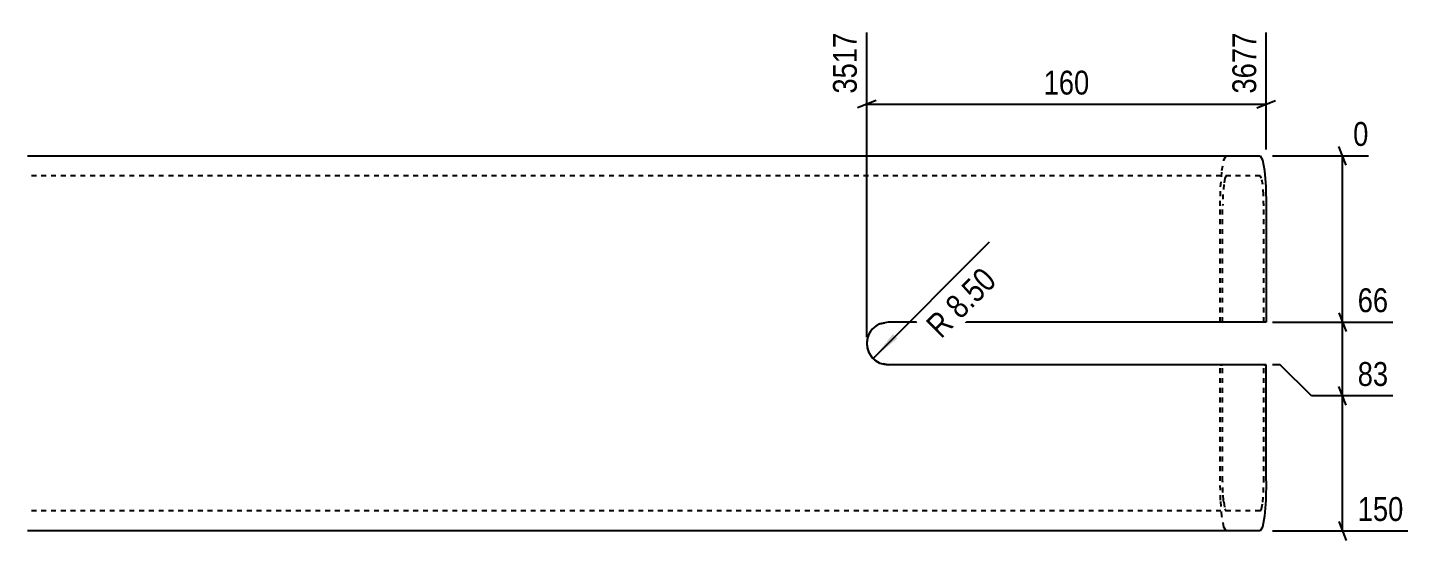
# Model space of a CAD drawing. Header units: millimetres. Extents: x 8 to 13300, y 5 to 267.
# Drawn here: x 3189 to 3741, y 8 to 213 of the extents above; entities that cross this region are included whole.
import ezdxf

# ---------------------------------------------------------------- set-up
doc = ezdxf.new("R2010")
doc.units = ezdxf.units.MM
doc.linetypes.add('DXK_LINE_DOT2', pattern=[3.9198, 1.9599, -1.9599])
doc.layers.add('MÅLSÆTNING', color=7, linetype='Continuous')
doc.layers.add('STÅL', color=7, linetype='Continuous')
doc.styles.add('Arial Narrow', font='ARIALN.TTF', dxfattribs={"height": 0.2})

msp = doc.modelspace()

# ---------------------------------------------------------------- hatches: boundary and pattern name
at = {"layer": 'MÅLSÆTNING', "linetype": 'Continuous'}
msp.add_hatch(color=7, dxfattribs=at).paths.add_polyline_path([(3536.71, 88.19), (3526.99, 80.24), (3534.94, 89.96)])

# ---------------------------------------------------------------- linework, layer by layer
at = {"layer": 'MÅLSÆTNING', "color": 7, "linetype": 'Continuous'}
for p, q in [((3524.5, 88.75), (3524.5, 210.53)), ((3684.42, 163.75), (3684.42, 210.53)), ((3528.25, 183.41), (3520.75, 180.41)), ((3680.67, 180.41), (3688.17, 183.41)), ((3524.5, 181.91), (3684.42, 181.91)), ((3686.92, 161.25), (3725.34, 161.25)), ((3716.5, 157.5), (3713.5, 165)), ((3715, 94.75), (3715, 161.25)), ((3526.99, 80.24), (3573.65, 126.9)), ((3686.92, 94.75), (3735.08, 94.75)), ((3686.92, 94.75), (3735.08, 94.75)), ((3713.5, 98.5), (3716.5, 91)), ((3713.5, 98.5), (3716.5, 91)), ((3715, 65.25), (3715, 94.75)), ((3690, 77.75), (3686.92, 77.75)), ((3690, 77.75), (3686.92, 77.75)), ((3702.5, 65.25), (3690, 77.75)), ((3702.5, 65.25), (3690, 77.75)), ((3716.5, 61.5), (3713.5, 69)), ((3735.08, 65.25), (3702.5, 65.25)), ((3715, 11.25), (3715, 65.25)), ((3686.92, 11.25), (3741.17, 11.25)), ((3713.5, 15), (3716.5, 7.5))]:
    msp.add_line(p, q, dxfattribs=at)
msp.add_arc((3533, 86.25), 8.5, 180, 270, dxfattribs=at)
at = {"layer": 'STÅL', "color": 2, "linetype": 'Continuous'}
for p, q in [((3188.5, 161.25), (3681.97, 161.25)), ((3681.97, 161.25), (3682.91, 159.73)), ((3682.91, 159.73), (3683.7, 155.39)), ((3683.7, 155.39), (3684.24, 148.9)), ((3684.24, 148.9), (3684.42, 141.25)), ((3684.42, 141.25), (3684.42, 94.75)), ((3533, 94.75), (3529.75, 94.1)), ((3684.42, 94.75), (3533, 94.75)), ((3529.75, 78.4), (3533, 77.75)), ((3684.42, 77.75), (3533, 77.75)), ((3684.42, 31.25), (3684.42, 77.75)), ((3684.42, 31.25), (3684.24, 23.6)), ((3684.24, 23.6), (3683.7, 17.11)), ((3683.7, 17.11), (3682.91, 12.77)), ((3681.97, 11.25), (3188.5, 11.25)), ((3682.91, 12.77), (3681.97, 11.25))]:
    msp.add_line(p, q, dxfattribs=at)
at = {"layer": 'STÅL', "color": 7, "linetype": 'DXK_LINE_DOT2'}
for p, q in [((3667.52, 159.73), (3668.46, 161.25)), ((3666.19, 148.9), (3666.72, 155.39)), ((3666.72, 155.39), (3667.52, 159.73)), ((3681.97, 153.25), (3188.5, 153.25)), ((3667.42, 149.74), (3667.1, 145.84)), ((3667.9, 152.34), (3667.42, 149.74)), ((3668.46, 153.25), (3667.9, 152.34)), ((3682.53, 152.34), (3681.97, 153.25)), ((3683.01, 149.74), (3682.53, 152.34)), ((3683.33, 145.84), (3683.01, 149.74)), ((3666, 141.25), (3666.19, 148.9)), ((3667.1, 145.84), (3666.99, 141.25)), ((3683.44, 141.25), (3683.33, 145.84)), ((3666, 94.75), (3666, 141.25)), ((3666.99, 94.75), (3666.99, 141.25)), ((3683.44, 94.75), (3683.44, 141.25)), ((3529.75, 94.1), (3533, 94.75)), ((3533, 77.75), (3529.75, 78.4)), ((3666, 31.25), (3666, 77.75)), ((3666, 77.75), (3666.99, 77.75)), ((3666.99, 31.25), (3666.99, 77.75)), ((3683.44, 31.25), (3683.44, 77.75)), ((3683.44, 77.75), (3684.42, 77.75)), ((3666.19, 23.6), (3666, 31.25)), ((3667.1, 26.66), (3666.99, 31.25)), ((3683.33, 26.66), (3683.44, 31.25)), ((3666.72, 17.11), (3666.19, 23.6)), ((3667.35, 23.6), (3667.1, 26.66)), ((3667.42, 22.76), (3667.35, 23.6)), ((3667.42, 22.76), (3667.9, 20.16)), ((3682.53, 20.16), (3683.01, 22.76)), ((3683.01, 22.76), (3683.33, 26.66)), ((3681.97, 19.25), (3188.5, 19.25)), ((3667.52, 12.77), (3666.72, 17.11)), ((3667.9, 20.16), (3668.46, 19.25)), ((3681.97, 19.25), (3682.53, 20.16)), ((3668.46, 11.25), (3667.52, 12.77))]:
    msp.add_line(p, q, dxfattribs=at)
at = {"layer": 'STÅL', "color": 2, "linetype": 'Continuous'}
msp.add_arc((3533, 86.25), 8.5, 112.5, 247.5, dxfattribs=at)
at = {"layer": 'STÅL', "color": 7, "linetype": 'DXK_LINE_DOT2'}
msp.add_arc((3533, 86.25), 8.5, 112.5, 247.5, dxfattribs=at)

# ---------------------------------------------------------------- next in the draw order: wipeouts: each hides what was drawn before it
at = {"color": 0, "linetype": 'Continuous'}
for points in [[(3522.5, 212.53), (3508.5, 212.53), (3508.5, 184.16), (3522.5, 184.16)], [(3682.42, 212.53), (3668.42, 212.53), (3668.42, 184.16), (3682.42, 184.16)], [(3727.34, 163.25), (3727.34, 177.25), (3717.25, 177.25), (3717.25, 163.25)], [(3735.26, 96.75), (3735.26, 110.75), (3719.07, 110.75), (3719.07, 96.75)], [(3735.26, 67.25), (3735.26, 81.25), (3719.07, 81.25), (3719.07, 67.25)], [(3741.35, 13.25), (3741.35, 27.25), (3719.07, 27.25), (3719.07, 13.25)]]:
    msp.add_wipeout(points, dxfattribs=at).dxf.layer = 'MÅLSÆTNING'
at = {"color": 0}
for points in [[(3615.6, 183.78), (3615.6, 197.78), (3593.32, 197.78), (3593.32, 183.78)], [(3579.87, 110.67), (3569.97, 120.57), (3544.32, 94.91), (3554.22, 85.02)]]:
    msp.add_wipeout(points, dxfattribs=at).dxf.layer = 'MÅLSÆTNING'

# ---------------------------------------------------------------- next in the draw order: linework, layer by layer
at = {"layer": 'MÅLSÆTNING', "color": 7, "linetype": 'Continuous'}
for p, q in [((3716.5, 61.5), (3713.5, 69)), ((3735.08, 65.25), (3702.5, 65.25))]:
    msp.add_line(p, q, dxfattribs=at)

# ---------------------------------------------------------------- next in the draw order: texts
at = {"layer": 'MÅLSÆTNING', "color": 3, "linetype": 'Continuous', "style": 'Arial Narrow'}
for s, p in [('3517', (3520.5, 186.16)), ('3677', (3680.42, 186.16))]:
    msp.add_text(s, height=9.544, rotation=90.0002, dxfattribs=at).set_placement(p)
at = {"layer": 'MÅLSÆTNING', "color": 3, "style": 'Arial Narrow'}
msp.add_text('160', height=9.544, dxfattribs=at).set_placement((3595.32, 185.78))
at = {"layer": 'MÅLSÆTNING', "color": 3, "linetype": 'Continuous', "style": 'Arial Narrow'}
for s, height, p in [('0', 9.54, (3719.25, 165.25)), ('66', 9.544, (3721.07, 98.75)), ('83', 9.544, (3721.07, 69.25)), ('150', 9.544, (3721.07, 15.25))]:
    msp.add_text(s, height=height, dxfattribs=at).set_placement(p)
at = {"layer": 'MÅLSÆTNING', "color": 3, "style": 'Arial Narrow'}
msp.add_text('R 8.50', height=9.544, rotation=45.0001, dxfattribs=at).set_placement((3554.22, 87.84))

doc.saveas('drawing.dxf')
